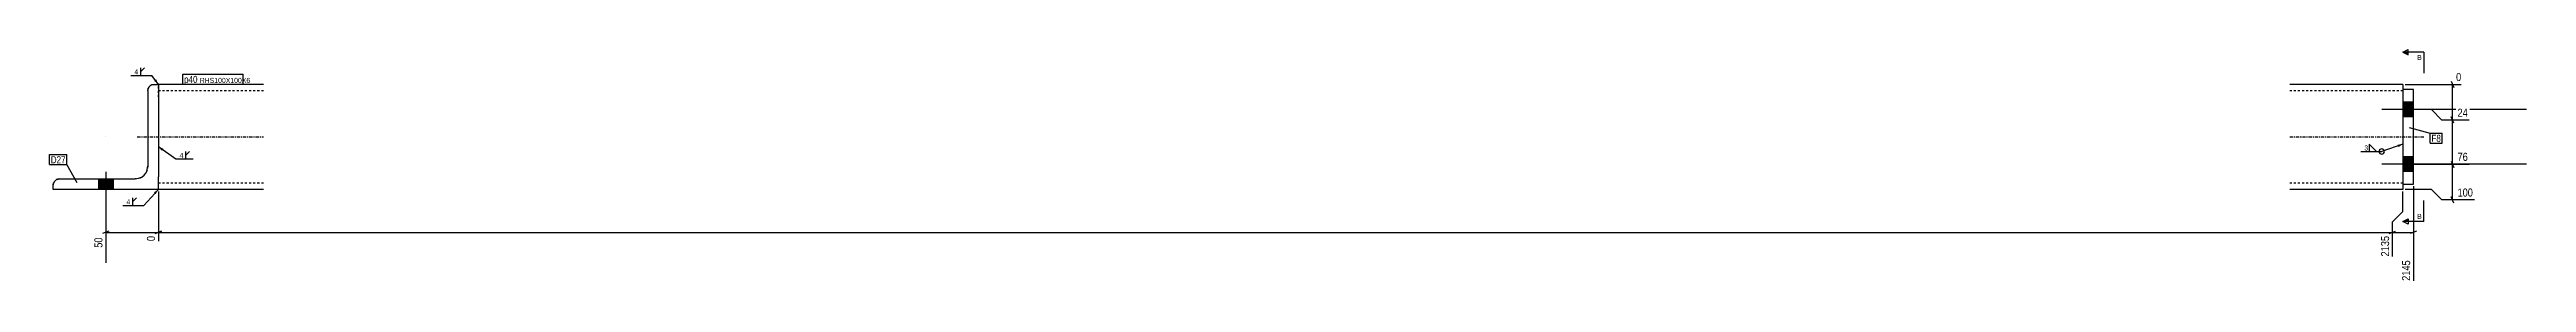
# Model space of a CAD drawing. Header units: millimetres. Extents: x 12 to 22383, y 2 to 763.
# Drawn here: x 20027 to 22383, y 3 to 225 of the extents above; entities that cross this region are included whole.
import ezdxf

# ---------------------------------------------------------------- set-up
doc = ezdxf.new("R2010")
doc.units = ezdxf.units.MM
doc.linetypes.add('DXK_LINE_DOT2', pattern=[3.9198, 1.9599, -1.9599])
doc.linetypes.add('DXK_LINE_DOT3', pattern=[5.9187, 2.979, -0.9799, 0.9799, -0.9799])
for name, color, linetype in [('MÅLSÆTNING', 7, 'Continuous'), ('STÅL', 7, 'Continuous'), ('TEKST', 7, 'Continuous')]:
    doc.layers.add(name, color=color, linetype=linetype)
doc.styles.add('Arial', font='ARIAL.TTF', dxfattribs={"height": 0.2})
doc.styles.add('Arial Narrow', font='ARIALN.TTF', dxfattribs={"height": 0.2})

msp = doc.modelspace()

# ---------------------------------------------------------------- hatches: boundary and pattern name
at = {"layer": 'STÅL', "linetype": 'Continuous'}
for points in [[(22275.5, 160.8), (22275.5, 174.8), (22265.5, 174.8), (22265.5, 160.8)], [(22275.5, 108.8), (22275.5, 122.8), (22265.5, 122.8), (22265.5, 108.8)], [(20087.5, 101.8), (20073.5, 101.8), (20073.5, 91.8), (20087.5, 91.8)], [(20087.5, 101.8), (20073.5, 101.8), (20073.5, 91.8), (20087.5, 91.8)]]:
    msp.add_hatch(color=96, dxfattribs=at).paths.add_polyline_path(points)
at = {"layer": 'TEKST', "linetype": 'Continuous'}
for points in [[(20128.5, 196.6), (20130.5, 191.8), (20126.5, 195.1)], [(20133.8, 128.6), (20130.5, 132.5), (20135.3, 130.6)], [(22260.3, 134.4), (22265.5, 134.9), (22261.2, 132.1)], [(20126.2, 88.9), (20130.5, 91.8), (20128, 87.3)]]:
    msp.add_hatch(color=3, dxfattribs=at).paths.add_polyline_path(points)

# ---------------------------------------------------------------- linework, layer by layer
at = {"layer": 'MÅLSÆTNING', "color": 7, "linetype": 'Continuous'}
for p, q in [((22267.5, 191.8), (22320.8, 191.8)), ((22311.4, 194.8), (22313.8, 188.8)), ((22312.6, 157.8), (22312.6, 191.8)), ((22292.6, 167.8), (22267.5, 167.8)), ((22292.6, 167.8), (22267.5, 167.8)), ((22302.6, 157.8), (22292.6, 167.8)), ((22302.6, 157.8), (22292.6, 167.8)), ((22328.6, 157.8), (22302.6, 157.8)), ((22328.6, 157.8), (22302.6, 157.8)), ((22313.8, 154.8), (22311.4, 160.8)), ((22313.8, 154.8), (22311.4, 160.8)), ((22312.6, 115.8), (22312.6, 157.8)), ((22311.4, 118.8), (22313.8, 112.8)), ((22311.4, 118.8), (22313.8, 112.8)), ((22267.5, 115.8), (22328.6, 115.8)), ((22267.5, 115.8), (22328.6, 115.8)), ((22275.5, 94.8), (22275.5, 4.8)), ((22312.6, 81.8), (22312.6, 115.8)), ((20080.5, 89.8), (20080.5, 34.8)), ((20130.5, 89.8), (20130.5, 42.6)), ((20130.5, 89.8), (20130.5, 42.6)), ((22255.5, 60.9), (22265.5, 70.9)), ((22255.5, 60.9), (22265.5, 70.9)), ((22265.5, 70.9), (22265.5, 89.8)), ((22265.5, 70.9), (22265.5, 89.8)), ((22292.6, 91.8), (22267.5, 91.8)), ((22302.6, 81.8), (22292.6, 91.8)), ((22333.5, 81.8), (22302.6, 81.8)), ((22313.8, 78.8), (22311.4, 84.8)), ((20083.5, 52.1), (20077.5, 49.7)), ((20080.5, 50.9), (20130.5, 50.9)), ((20133.5, 52.1), (20127.5, 49.7)), ((20127.5, 49.7), (20133.5, 52.1)), ((20130.5, 50.9), (22255.5, 50.9)), ((22252.5, 49.7), (22258.5, 52.1)), ((22252.5, 49.7), (22258.5, 52.1)), ((22255.5, 28), (22255.5, 60.9)), ((22255.5, 50.9), (22275.5, 50.9)), ((22278.5, 52.1), (22272.5, 49.7))]:
    msp.add_line(p, q, dxfattribs=at)
at = {"layer": 'STÅL', "color": 2, "linetype": 'Continuous'}
for p, q in [((20124.2, 191.4), (20126.5, 191.8)), ((20126.5, 191.8), (20130.5, 191.8)), ((20230.5, 191.8), (20130.5, 191.8)), ((20130.5, 191.8), (20130.5, 179.9)), ((22265.5, 191.8), (22158, 191.8)), ((22265.5, 191.8), (22265.5, 91.8)), ((20120.5, 185.8), (20120.9, 188.1)), ((20120.5, 185.8), (20120.5, 113.8)), ((20130.5, 179.9), (20130.5, 179.8)), ((20130.5, 179.8), (20130.5, 103.8)), ((20130.5, 179.8), (20130.5, 103.8)), ((22275.5, 186.8), (22265.5, 186.8)), ((22275.5, 96.8), (22275.5, 186.8)), ((20030.5, 95.8), (20030.9, 98.1)), ((20030.5, 91.8), (20030.5, 95.8)), ((20034.2, 101.4), (20036.5, 101.8)), ((20036.5, 101.8), (20108.5, 101.8)), ((20108.5, 101.8), (20113.1, 102.7)), ((20119.6, 109.2), (20120.5, 113.8)), ((20130.5, 103.8), (20130.5, 103.8)), ((20130.5, 91.8), (20130.5, 103.8)), ((22265.5, 96.8), (22275.5, 96.8)), ((20130.5, 91.8), (20030.5, 91.8)), ((20230.5, 91.8), (20130.5, 91.8)), ((22265.5, 91.8), (22158, 91.8))]:
    msp.add_line(p, q, dxfattribs=at)
at = {"layer": 'STÅL', "color": 7, "linetype": 'DXK_LINE_DOT2'}
for p, q in [((20126.5, 191.8), (20124.2, 191.4)), ((20130.5, 191.8), (20130.5, 191.8)), ((20130.5, 179.9), (20130.5, 191.8)), ((20120.9, 188.1), (20120.5, 185.8)), ((20230.5, 185.8), (20130.5, 185.8)), ((20130.5, 179.9), (20130.5, 179.8)), ((22265.5, 185.8), (22158, 185.8)), ((22265.5, 186.8), (22265.5, 96.8)), ((20030.9, 98.1), (20030.5, 95.8)), ((20036.5, 101.8), (20034.2, 101.4)), ((20113.1, 102.7), (20108.5, 101.8)), ((20120.5, 113.8), (20119.6, 109.2)), ((20130.5, 98.3), (20130.5, 103.8)), ((20130.5, 103.8), (20130.5, 103.8)), ((20130.5, 97.8), (20130.5, 98.3)), ((20230.5, 97.8), (20130.5, 97.8)), ((20130.5, 91.8), (20130.5, 97.8)), ((22265.5, 97.8), (22158, 97.8))]:
    msp.add_line(p, q, dxfattribs=at)
at = {"layer": 'STÅL', "color": 96, "linetype": 'Continuous'}
for p, q in [((22383, 167.8), (22245.5, 167.8)), ((22275.5, 174.8), (22265.5, 174.8)), ((22275.5, 160.8), (22265.5, 160.8)), ((22275.5, 122.8), (22265.5, 122.8)), ((20073.5, 101.8), (20073.5, 91.8)), ((20073.5, 101.8), (20073.5, 91.8)), ((20080.5, 108.4), (20080.5, 21.8)), ((20080.5, 108.4), (20080.5, 21.8)), ((20087.5, 101.8), (20087.5, 91.8)), ((20087.5, 101.8), (20087.5, 91.8)), ((22383, 115.8), (22245.5, 115.8)), ((22275.5, 108.8), (22265.5, 108.8))]:
    msp.add_line(p, q, dxfattribs=at)
at = {"layer": 'STÅL', "color": 7, "linetype": 'DXK_LINE_DOT3'}
for p, q in [((20080.5, 141.8), (20080.5, 141.8)), ((20110.5, 141.8), (20230.5, 141.8)), ((22158, 141.8), (22285.5, 141.8))]:
    msp.add_line(p, q, dxfattribs=at)
at = {"layer": 'STÅL', "color": 2, "linetype": 'Continuous'}
for centre, radius, start, end in [((20126.5, 185.8), 6, 112.5, 157.5), ((20036.5, 95.8), 6, 112.5, 157.5), ((20108.5, 113.8), 12, 292.5, 337.5)]:
    msp.add_arc(centre, radius, start, end, dxfattribs=at)
at = {"layer": 'STÅL', "color": 7, "linetype": 'DXK_LINE_DOT2'}
for centre, radius, start, end in [((20126.5, 185.8), 6, 112.5, 157.5), ((20036.5, 95.8), 6, 112.5, 157.5), ((20108.5, 113.8), 12, 292.5, 337.5)]:
    msp.add_arc(centre, radius, start, end, dxfattribs=at)
at = {"layer": 'TEKST', "color": 3, "linetype": 'Continuous'}
for p, q in [((20130.5, 191.8), (20124.3, 200.3)), ((22265.5, 134.9), (22245.3, 127.9)), ((20130.5, 91.8), (20116.8, 76.6))]:
    msp.add_line(p, q, dxfattribs=at)
msp.add_arc((22245.3, 127.9), 2.5, 270, 90, dxfattribs=at)

# ---------------------------------------------------------------- wipeouts: each hides what was drawn before it
at = {"color": 0, "linetype": 'Continuous'}
msp.add_wipeout([(22283.5, 215), (22283.5, 220), (22279, 220), (22279, 215)], dxfattribs=at).dxf.layer = 'TEKST'
at = {"color": 0}
for points in [[(20042.3, 116.7), (20042.3, 123.7), (20028.2, 123.7), (20028.2, 116.7)], [(20154.1, 121.4), (20154.1, 127.2), (20150.3, 127.2), (20150.3, 121.4)]]:
    msp.add_wipeout(points, dxfattribs=at).dxf.layer = 'TEKST'

# ---------------------------------------------------------------- next in the draw order: hatches: boundary and pattern name
at = {"layer": 'TEKST', "linetype": 'Continuous'}
msp.add_hatch(color=30, dxfattribs=at).paths.add_polyline_path([(22270.5, 222.5), (22270.5, 220), (22265.5, 222.5)])

# ---------------------------------------------------------------- next in the draw order: linework, layer by layer
at = {"layer": 'TEKST', "color": 30, "linetype": 'Continuous'}
for p, q in [((22265.5, 222.5), (22270.5, 225)), ((22265.5, 222.5), (22270.5, 220)), ((22270.5, 220), (22270.5, 225))]:
    msp.add_line(p, q, dxfattribs=at)
at = {"layer": 'TEKST', "color": 7, "linetype": 'Continuous'}
for q in [(22265.5, 222.5), (22285.5, 202.5)]:
    msp.add_line((22285.5, 222.5), q, dxfattribs=at)
at = {"layer": 'TEKST', "color": 3, "linetype": 'Continuous'}
for p, q in [((20130.5, 132.5), (20147.2, 120.8)), ((20147.2, 120.8), (20163.7, 120.8)), ((20156.6, 124.3), (20156.6, 127.9)), ((20156.6, 124.3), (20160.1, 127.9)), ((20156.6, 120.8), (20156.6, 124.3))]:
    msp.add_line(p, q, dxfattribs=at)

# ---------------------------------------------------------------- next in the draw order: texts
at = {"layer": 'TEKST', "color": 3, "linetype": 'Continuous', "style": 'Arial'}
msp.add_text('B', height=4.78, dxfattribs=at).set_placement((22279, 215))
at = {"layer": 'TEKST', "color": 3, "style": 'Arial Narrow'}
msp.add_text('4', height=4.77, dxfattribs=at).set_placement((20150.7, 121.8))

# ---------------------------------------------------------------- next in the draw order: wipeouts: each hides what was drawn before it
at = {"color": 0, "linetype": 'Continuous'}
for points, layer in [([(22322.4, 193.4), (22322.4, 204.6), (22314.4, 204.6), (22314.4, 193.4)], 'MÅLSÆTNING'), ([(22328.8, 159.4), (22328.8, 170.6), (22315.8, 170.6), (22315.8, 159.4)], 'MÅLSÆTNING'), ([(22328.8, 117.4), (22328.8, 128.6), (22315.8, 128.6), (22315.8, 117.4)], 'MÅLSÆTNING'), ([(22333.7, 83.4), (22333.7, 94.6), (22315.8, 94.6), (22315.8, 83.4)], 'MÅLSÆTNING'), ([(20078.9, 47.6), (20067.7, 47.6), (20067.7, 34.7), (20078.9, 34.7)], 'MÅLSÆTNING'), ([(20128.9, 49.1), (20117.7, 49.1), (20117.7, 41), (20128.9, 41)], 'MÅLSÆTNING'), ([(22273.9, 25.9), (22262.7, 25.9), (22262.7, 3.2), (22273.9, 3.2)], 'MÅLSÆTNING'), ([(22283.5, 63.7), (22283.5, 68.7), (22279, 68.7), (22279, 63.7)], 'TEKST')]:
    msp.add_wipeout(points, dxfattribs=at).dxf.layer = layer
at = {"color": 0}
for points in [[(20111.2, 200.9), (20111.2, 206.7), (20107.3, 206.7), (20107.3, 200.9)], [(20167.8, 193.2), (20167.8, 200.2), (20155, 200.2), (20155, 193.2)], [(22301.6, 137.1), (22301.6, 144.1), (22292.6, 144.1), (22292.6, 137.1)], [(20042.3, 116.7), (20042.3, 123.7), (20028.2, 123.7), (20028.2, 116.7)], [(22232.2, 128.5), (22232.2, 134.3), (22228.4, 134.3), (22228.4, 128.5)], [(20103.7, 77.2), (20103.7, 83), (20099.8, 83), (20099.8, 77.2)]]:
    msp.add_wipeout(points, dxfattribs=at).dxf.layer = 'TEKST'

# ---------------------------------------------------------------- next in the draw order: hatches: boundary and pattern name
at = {"layer": 'TEKST', "linetype": 'Continuous'}
msp.add_hatch(color=30, dxfattribs=at).paths.add_polyline_path([(22270.5, 63.7), (22270.5, 61.2), (22265.5, 61.2)])

# ---------------------------------------------------------------- next in the draw order: linework, layer by layer
at = {"layer": 'MÅLSÆTNING', "color": 7, "linetype": 'Continuous'}
msp.add_line((22255.5, 28), (22255.5, 60.9), dxfattribs=at)
at = {"layer": 'TEKST', "color": 3, "linetype": 'Continuous'}
for p, q in [((20104.2, 200.3), (20124.3, 200.3)), ((20113.7, 203.9), (20113.7, 207.4)), ((20113.7, 203.9), (20117.2, 207.4)), ((20113.7, 200.3), (20113.7, 203.9)), ((22225.3, 127.9), (22245.3, 127.9)), ((22240.4, 127.9), (22233.3, 135)), ((22233.3, 135), (22233.3, 127.9)), ((22233.3, 127.9), (22240.4, 127.9)), ((20096.7, 76.6), (20116.8, 76.6)), ((20106.1, 80.2), (20106.1, 83.8)), ((20106.1, 80.2), (20109.7, 83.8)), ((20106.1, 76.6), (20106.1, 80.2))]:
    msp.add_line(p, q, dxfattribs=at)
at = {"layer": 'TEKST', "color": 7, "linetype": 'Continuous'}
for p, q in [((20027, 124.9), (20043.5, 124.9)), ((20027, 115.5), (20027, 124.9)), ((20043.5, 115.5), (20043.5, 124.9)), ((20027, 115.5), (20043.5, 115.5)), ((20053.4, 98.1), (20043.5, 115.5)), ((22285.5, 61.2), (22285.5, 81.2)), ((22285.5, 61.2), (22265.5, 61.2))]:
    msp.add_line(p, q, dxfattribs=at)
at = {"layer": 'TEKST', "color": 30, "linetype": 'Continuous'}
for p, q in [((22265.5, 61.2), (22270.5, 63.7)), ((22270.5, 63.7), (22270.5, 58.7))]:
    msp.add_line(p, q, dxfattribs=at)
at = {"layer": 'TEKST', "color": 3, "linetype": 'Continuous'}
msp.add_arc((22245.3, 127.9), 2.5, 90, 270, dxfattribs=at)

# ---------------------------------------------------------------- next in the draw order: texts
at = {"layer": 'MÅLSÆTNING', "color": 3, "linetype": 'Continuous', "style": 'Arial Narrow'}
for s, p in [('0', (22316, 195)), ('24', (22317.4, 161)), ('76', (22317.4, 119)), ('100', (22317.4, 85))]:
    msp.add_text(s, height=7.64, dxfattribs=at).set_placement(p)
for s, p in [('0', (20127.3, 42.6)), ('50', (20077.3, 36.3)), ('2145', (22272.3, 4.8))]:
    msp.add_text(s, height=7.64, rotation=90.0002, dxfattribs=at).set_placement(p)
at = {"layer": 'TEKST', "color": 3, "style": 'Arial Narrow'}
for s, height, p in [('4', 4.77, (20107.7, 201.3)), ('D27', 6.68, (20028.2, 116.7)), ('3', 4.77, (22228.8, 128.9)), ('4', 4.77, (20100.2, 77.6))]:
    msp.add_text(s, height=height, dxfattribs=at).set_placement(p)
at = {"layer": 'TEKST', "color": 3, "linetype": 'Continuous', "style": 'Arial'}
msp.add_text('B', height=4.78, dxfattribs=at).set_placement((22279, 63.7))

# ---------------------------------------------------------------- next in the draw order: wipeouts: each hides what was drawn before it
at = {"color": 0}
for points in [[(20167.8, 193.2), (20167.8, 200.2), (20155, 200.2), (20155, 193.2)], [(22301.6, 137.1), (22301.6, 144.1), (22292.6, 144.1), (22292.6, 137.1)]]:
    msp.add_wipeout(points, dxfattribs=at).dxf.layer = 'TEKST'

# ---------------------------------------------------------------- next in the draw order: linework, layer by layer
at = {"layer": 'TEKST', "color": 7, "linetype": 'Continuous'}
for p, q in [((20153.8, 192), (20153.8, 201.4)), ((22271.5, 150.8), (22291.4, 145.3)), ((22291.4, 145.3), (22302.8, 145.3)), ((22291.4, 135.9), (22291.4, 145.3)), ((22302.8, 135.9), (22302.8, 145.3)), ((22291.4, 135.9), (22302.8, 135.9))]:
    msp.add_line(p, q, dxfattribs=at)

# ---------------------------------------------------------------- next in the draw order: texts
at = {"layer": 'TEKST', "color": 3, "style": 'Arial Narrow'}
msp.add_text('F8', height=6.68, dxfattribs=at).set_placement((22292.6, 137.1))

# ---------------------------------------------------------------- next in the draw order: wipeouts: each hides what was drawn before it
at = {"color": 0, "linetype": 'Continuous'}
msp.add_wipeout([(22253.9, 49.1), (22242.7, 49.1), (22242.7, 26.4), (22253.9, 26.4)], dxfattribs=at).dxf.layer = 'MÅLSÆTNING'
at = {"color": 0}
msp.add_wipeout([(20210.1, 193.2), (20210.1, 198.2), (20169.9, 198.2), (20169.9, 193.2)], dxfattribs=at).dxf.layer = 'TEKST'

# ---------------------------------------------------------------- next in the draw order: linework, layer by layer
at = {"layer": 'TEKST', "color": 30, "linetype": 'Continuous'}
msp.add_line((22270.5, 58.7), (22265.5, 61.2), dxfattribs=at)

# ---------------------------------------------------------------- next in the draw order: texts
at = {"layer": 'MÅLSÆTNING', "color": 3, "linetype": 'Continuous', "style": 'Arial Narrow'}
msp.add_text('2135', height=7.64, rotation=90.0002, dxfattribs=at).set_placement((22252.3, 28))

# ---------------------------------------------------------------- next in the draw order: wipeouts: each hides what was drawn before it
at = {"color": 0}
msp.add_wipeout([(20210.1, 193.2), (20210.1, 198.2), (20169.9, 198.2), (20169.9, 193.2)], dxfattribs=at).dxf.layer = 'TEKST'

# ---------------------------------------------------------------- next in the draw order: linework, layer by layer
at = {"layer": 'TEKST', "color": 7, "linetype": 'Continuous'}
for p, q in [((20153.8, 201.4), (20211.3, 201.4)), ((20153.8, 192), (20211.3, 192)), ((20211.3, 192), (20211.3, 201.4))]:
    msp.add_line(p, q, dxfattribs=at)

# ---------------------------------------------------------------- next in the draw order: texts
at = {"layer": 'TEKST', "color": 3, "style": 'Arial Narrow'}
for s, height, p in [('p40', 6.68, (20155, 193.2)), ('RHS100X100X6', 4.772, (20169.9, 193.2))]:
    msp.add_text(s, height=height, dxfattribs=at).set_placement(p)

doc.saveas('drawing.dxf')
